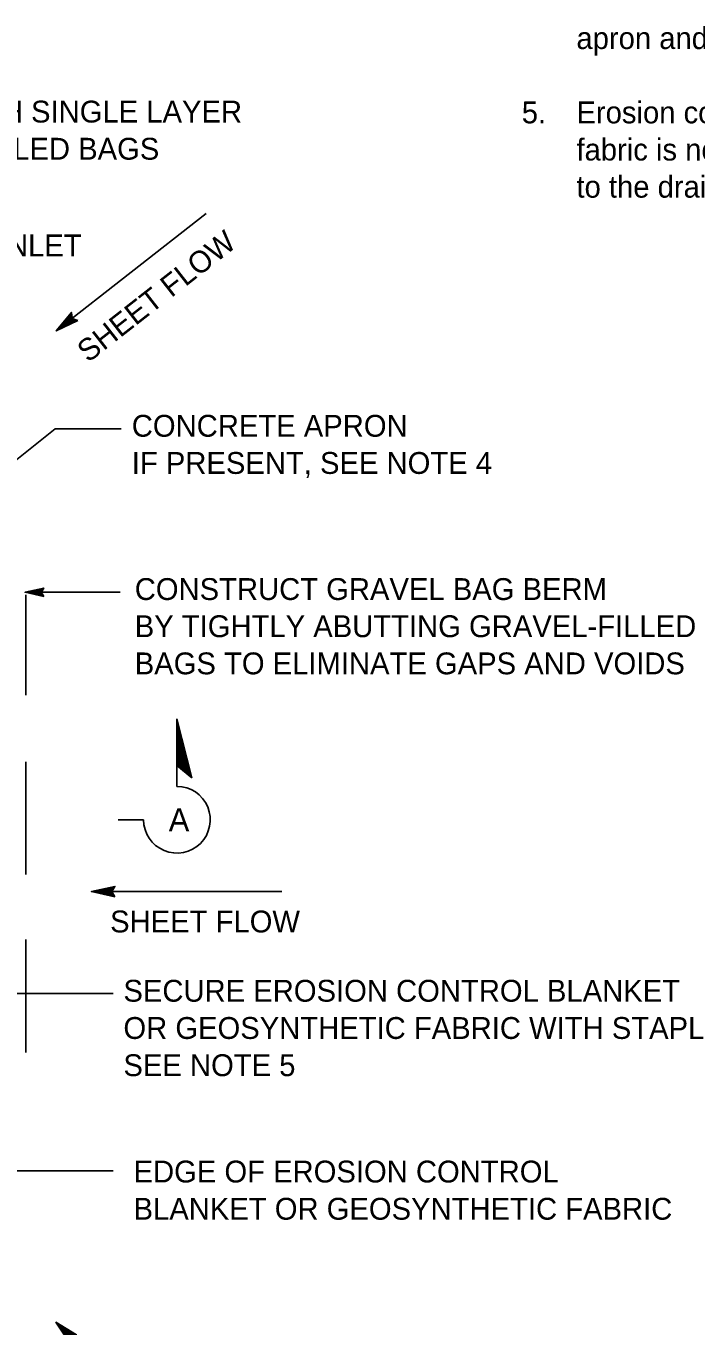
# Model space of a CAD drawing. Extents: x -894 to 866, y -472 to 714.
# Drawn here: x 320 to 534.7, y -175.2 to 241.5 of the extents above; entities that cross this region are included whole.
import ezdxf

# ---------------------------------------------------------------- set-up
doc = ezdxf.new("R2010")
doc.units = 0
for name, color, linetype in [('df_FLOW-LINE', 7, 'Continuous'), ('pp_PRESENTATION', 7, 'Continuous'), ('temp_CONSTRUCTION', 7, 'Continuous'), ('temp_CONSTRUCTION-anno', 7, 'Continuous')]:
    doc.layers.add(name, color=color, linetype=linetype)

msp = doc.modelspace()

# ---------------------------------------------------------------- linework, layer by layer
at = {"layer": 'df_FLOW-LINE'}
for p, q in [((377.66, 181.4), (329.64, 143.82)), ((334.52, 149.75), (334.52, 149.75)), ((336.58, 147.12), (336.58, 147.12)), ((329.64, 143.82), (329.64, 143.82)), ((401.92, -35.76), (340.94, -35.76)), ((340.94, -35.76), (340.94, -35.76)), ((348.44, -34.1), (348.44, -34.1)), ((348.44, -37.43), (348.44, -37.43)), ((373.77, -215.67), (329.55, -173.69)), ((329.55, -173.69), (329.55, -173.69))]:
    msp.add_line(p, q, dxfattribs=at)
for points in [[(336.58, 147.12), (329.64, 143.82), (334.52, 149.75), (334.59, 149.24), (331.01, 144.9), (336.1, 147.31), (335.62, 147.5), (332.36, 145.95), (334.65, 148.73), (334.71, 148.21), (333.72, 147.01), (335.14, 147.68), (334.76, 147.83), (334.52, 149.75), (334.76, 147.83)], [(348.44, -37.43), (340.94, -35.76), (348.44, -34.1), (348.17, -34.54), (342.68, -35.75), (348.18, -36.99), (347.91, -36.55), (344.39, -35.76), (347.91, -34.98), (347.64, -35.43), (346.12, -35.76), (347.65, -36.1), (347.44, -35.76), (348.44, -34.1), (347.44, -35.76)], [(333.83, -180.07), (329.55, -173.69), (336.13, -177.65), (335.63, -177.79), (330.81, -174.89), (333.95, -179.57), (334.06, -179.06), (332.05, -176.07), (335.13, -177.92), (334.64, -178.06), (333.3, -177.26), (334.17, -178.56), (334.26, -178.17), (336.13, -177.65), (334.26, -178.17)]]:
    msp.add_lwpolyline(points, close=True, dxfattribs=at)
at = {"layer": 'pp_PRESENTATION'}
for p, q in [((368.32, 19.61), (373.14, 0.7)), ((368.32, -2.05), (368.32, 19.61)), ((368.32, 18.05), (372.64, 1.11)), ((368.32, 16.5), (372.14, 1.51)), ((368.32, 14.94), (371.64, 1.92)), ((368.32, 13.39), (371.14, 2.32)), ((368.32, 11.84), (370.64, 2.73)), ((368.32, 10.28), (370.14, 3.13)), ((368.32, 8.73), (369.64, 3.54)), ((368.32, 7.17), (369.14, 3.94)), ((368.32, 5.62), (368.64, 4.35)), ((368.32, 4.61), (373.14, 0.7)), ((357.63, -12.73), (349.5, -12.73))]:
    msp.add_line(p, q, dxfattribs=at)
msp.add_arc((368.32, -12.73), 10.69, 179.9995, 90, dxfattribs=at)
at = {"layer": 'temp_CONSTRUCTION'}
for points in [[(319.95, 27.18), (319.95, 59.32)], [(319.95, 27.18), (319.95, 59.32)], [(319.95, 59.32), (319.95, 27.18)], [(319.95, -30.3), (319.95, 5.85)], [(319.95, -87.27), (319.95, -51.12)]]:
    msp.add_lwpolyline(points, dxfattribs=at)
at = {"layer": 'temp_CONSTRUCTION-anno'}
for p, q in [((220.08, 25.81), (329.29, 112.41)), ((329.29, 112.41), (350.43, 112.41)), ((350.11, 60.18), (320.75, 60.18)), ((325.64, 61.44), (325.64, 61.44)), ((325.64, 58.77), (325.64, 58.77)), ((230.96, -68.43), (347.92, -68.43)), ((347.92, -125.21), (278.65, -125.21))]:
    msp.add_line(p, q, dxfattribs=at)
msp.add_lwpolyline([(325.64, 58.77), (319.64, 60.11), (325.64, 61.44), (325.43, 61.09), (321.03, 60.12), (325.43, 59.13), (325.22, 59.48), (322.4, 60.11), (325.21, 60.73), (325, 60.38), (323.78, 60.11), (325, 59.84), (324.84, 60.11), (325.64, 61.44), (324.84, 60.11)], close=True, dxfattribs=at)

# ---------------------------------------------------------------- texts
at = {"layer": 'pp_PRESENTATION'}
msp.add_text('A', height=7.39, dxfattribs=at).set_placement((365.71, -16.43))
at = {"layer": 'temp_CONSTRUCTION-anno'}
for s, p in [('apron and secure in trench.', (496.38, 234.1)), ('SPILLWAY WITH SINGLE LAYER', (245.64, 210.56)), ('5.', (478.86, 210.3)), ('Erosion control blanket or geosynthetic', (496.38, 210.3)), ('OF GRAVEL-FILLED BAGS', (245.64, 198.66)), ('fabric is not required if the area adjacent', (496.38, 198.4)), ('to the drainage inlet is vegetated or paved.', (496.38, 186.5)), ('DRAINAGE INLET', (259.77, 167.71)), ('CONCRETE APRON ', (353.86, 109.93)), ('IF PRESENT, SEE NOTE 4', (353.86, 98.03)), ('CONSTRUCT GRAVEL BAG BERM', (354.81, 57.64)), ('BY TIGHTLY ABUTTING GRAVEL-FILLED', (354.81, 45.74)), ('BAGS TO ELIMINATE GAPS AND VOIDS', (354.81, 33.84)), ('SHEET FLOW', (346.92, -48.82)), ('SECURE EROSION CONTROL BLANKET', (351.18, -71.01)), ('OR GEOSYNTHETIC FABRIC WITH STAPLES, ', (351.18, -82.93)), ('SEE NOTE 5', (351.18, -94.85)), ('EDGE OF EROSION CONTROL', (354.43, -128.91)), ('BLANKET OR GEOSYNTHETIC FABRIC', (354.43, -140.83))]:
    msp.add_text(s, height=7, dxfattribs=at).set_placement(p)
msp.add_text('SHEET FLOW', height=7, rotation=38.0502, dxfattribs=at).set_placement((339.9, 133.47))

doc.saveas('drawing.dxf')
